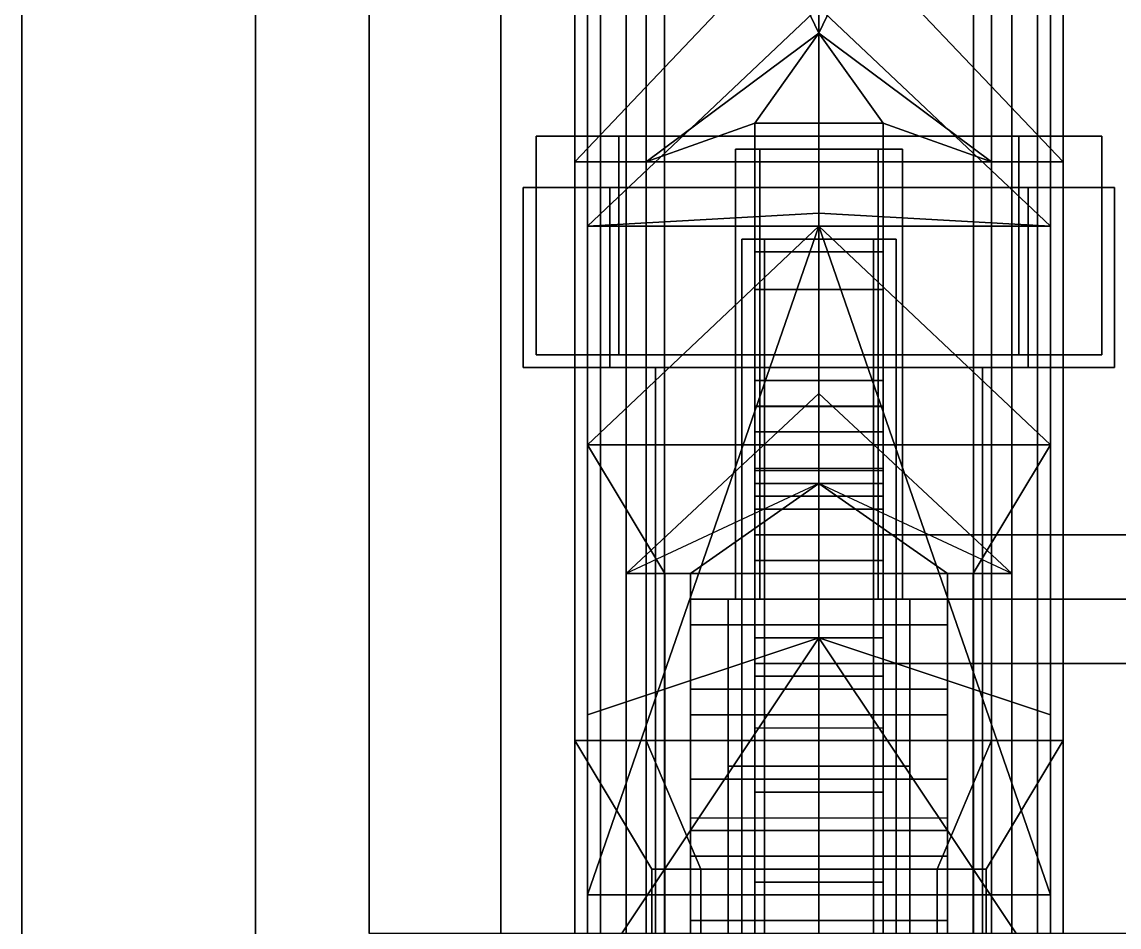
# Model space of a CAD drawing. Header units: millimetres. Extents: x -6 to 6, y -15 to 12.3.
# Drawn here: x -0.62 to 0.233, y -3.865 to -3.161 of the extents above; entities that cross this region are included whole.
import ezdxf

# ---------------------------------------------------------------- set-up
doc = ezdxf.new("R2010")
doc.units = ezdxf.units.MM
for name, color, linetype in [('ag42', 7, 'Continuous'), ('kpist', 7, 'Continuous'), ('ks_m36', 7, 'Continuous'), ('partisan_rifle', 7, 'Continuous'), ('pvg_m42', 7, 'Continuous'), ('rifles_common', 3, 'Continuous'), ('sniper', 7, 'Continuous')]:
    doc.layers.add(name, color=color, linetype=linetype)

msp = doc.modelspace()

# ---------------------------------------------------------------- linework, layer by layer
for points in [[(-0.05, -3.24, -0.78), (-0.05, -3.27, -0.76), (-0.05, -3.27, -0.68), (-0.05, -3.24, -0.6)], [(0.05, -3.24, -0.6), (0.05, -3.24, -0.78), (-0.05, -3.24, -0.78), (-0.05, -3.24, -0.6)], [(0.05, -3.24, -0.78), (0.05, -3.32, -0.9), (-0.05, -3.32, -0.9), (-0.05, -3.24, -0.78)], [(-0.05, -3.32, -0.9), (-0.05, -3.34, -0.87), (-0.05, -3.27, -0.76), (-0.05, -3.24, -0.78)], [(-0.05, -3.24, -0.6), (-0.05, -3.27, -0.68), (-0.05, -3.36922, -0.5898)], [(0.05, -3.27, -0.68), (0.05, -3.27, -0.76), (0.05, -3.24, -0.78), (0.05, -3.24, -0.6)], [(0.05, -3.27, -0.76), (0.05, -3.34, -0.87), (0.05, -3.32, -0.9), (0.05, -3.24, -0.78)], [(0.05, -3.36922, -0.5898), (0.05, -3.27, -0.68), (0.05, -3.24, -0.6), (0.05, -3.36922, -0.5898)], [(-0.05, -3.27, -0.68), (-0.05, -3.27, -0.76), (0.05, -3.27, -0.76), (0.05, -3.27, -0.68)], [(-0.05, -3.27, -0.76), (-0.05, -3.34, -0.87), (0.05, -3.34, -0.87), (0.05, -3.27, -0.76)], [(-0.05, -3.36922, -0.5898), (-0.05, -3.27, -0.68), (0.05, -3.27, -0.68), (0.05, -3.36922, -0.5898)], [(-0.05, -3.56, -0.9), (-0.05, -3.56, -0.87), (-0.05, -3.34, -0.87), (-0.05, -3.32, -0.9)], [(0.05, -3.32, -0.9), (0.05, -3.56, -0.9), (-0.05, -3.56, -0.9), (-0.05, -3.32, -0.9)], [(0.05, -3.34, -0.87), (0.05, -3.56, -0.87), (0.05, -3.56, -0.9), (0.05, -3.32, -0.9)], [(-0.05, -3.34, -0.87), (-0.05, -3.56, -0.87), (0.05, -3.56, -0.87), (0.05, -3.34, -0.87)], [(-0.05, -3.44, -0.77), (-0.05, -3.44, -0.65), (0.05, -3.44, -0.65), (0.05, -3.44, -0.77)], [(-0.05, -3.48, -0.65), (-0.05, -3.44, -0.65), (-0.05, -3.44, -0.77), (-0.05, -3.48, -0.75)], [(-0.05, -3.48, -0.75), (-0.05, -3.44, -0.77), (-0.05, -3.54, -0.85), (-0.05, -3.54, -0.81)], [(-0.05, -3.54, -0.85), (-0.05, -3.44, -0.77), (0.05, -3.44, -0.77), (0.05, -3.54, -0.85)], [(-0.05, -3.44, -0.65), (-0.05, -3.46022, -0.58261), (0.05, -3.46022, -0.58261), (0.05, -3.44, -0.65)], [(-0.05, -3.50848, -0.5788), (-0.05, -3.46022, -0.58261), (-0.05, -3.44, -0.65), (-0.05, -3.48, -0.65)], [(0.05, -3.44, -0.77), (0.05, -3.44, -0.65), (0.05, -3.48, -0.65), (0.05, -3.48, -0.75)], [(0.05, -3.54, -0.85), (0.05, -3.44, -0.77), (0.05, -3.48, -0.75), (0.05, -3.54, -0.81)], [(0.05, -3.44, -0.65), (0.05, -3.46022, -0.58261), (0.05, -3.50848, -0.5788), (0.05, -3.48, -0.65)], [(0.05, -3.48, -0.75), (0.05, -3.48, -0.65), (-0.05, -3.48, -0.65), (-0.05, -3.48, -0.75)], [(0.05, -3.54, -0.81), (0.05, -3.48, -0.75), (-0.05, -3.48, -0.75), (-0.05, -3.54, -0.81)], [(0.05, -3.48, -0.65), (0.05, -3.50848, -0.5788), (-0.05, -3.50848, -0.5788), (-0.05, -3.48, -0.65)], [(-0.05, -3.54, -0.81), (-0.05, -3.54, -0.85), (0.05, -3.54, -0.85), (0.05, -3.54, -0.81)], [(-0.05, -3.67, -0.88), (-0.05, -3.66, -0.85), (-0.05, -3.56, -0.87), (-0.05, -3.56, -0.9)], [(-0.05, -3.56, -0.87), (-0.05, -3.66, -0.85), (0.05, -3.66, -0.85), (0.05, -3.56, -0.87)], [(0.05, -3.56, -0.9), (0.05, -3.67, -0.88), (-0.05, -3.67, -0.88), (-0.05, -3.56, -0.9)], [(0.05, -3.56, -0.87), (0.05, -3.66, -0.85), (0.05, -3.67, -0.88), (0.05, -3.56, -0.9)], [(-0.05, -3.66, -0.85), (-0.05, -3.76, -0.8), (0.05, -3.76, -0.8), (0.05, -3.66, -0.85)], [(-0.05, -3.79, -0.81), (-0.05, -3.76, -0.8), (-0.05, -3.66, -0.85), (-0.05, -3.67, -0.88)], [(0.05, -3.66, -0.85), (0.05, -3.76, -0.8), (0.05, -3.79, -0.81), (0.05, -3.67, -0.88)], [(0.05, -3.67, -0.88), (0.05, -3.79, -0.81), (-0.05, -3.79, -0.81), (-0.05, -3.67, -0.88)], [(-0.05, -3.81, -0.555), (-0.05, -3.71003, -0.56289), (-0.05, -3.76, -0.62), (-0.05, -3.81, -0.62)], [(-0.05, -3.76, -0.62), (-0.05, -3.71003, -0.56289), (0.05, -3.71003, -0.56289), (0.05, -3.76, -0.62)], [(0.05, -3.76, -0.62), (0.05, -3.71003, -0.56289), (0.05, -3.81, -0.555), (0.05, -3.81, -0.62)], [(-0.05, -3.83, -0.75), (-0.05, -3.79, -0.75), (-0.05, -3.76, -0.8), (-0.05, -3.79, -0.81)], [(-0.05, -3.76, -0.8), (-0.05, -3.79, -0.75), (0.05, -3.79, -0.75), (0.05, -3.76, -0.8)], [(-0.05, -3.79, -0.7), (-0.05, -3.76, -0.62), (0.05, -3.76, -0.62), (0.05, -3.79, -0.7)], [(-0.05, -3.81, -0.62), (-0.05, -3.76, -0.62), (-0.05, -3.79, -0.7), (-0.05, -3.83, -0.7)], [(0.05, -3.76, -0.8), (0.05, -3.79, -0.75), (0.05, -3.83, -0.75), (0.05, -3.79, -0.81)], [(0.05, -3.79, -0.7), (0.05, -3.76, -0.62), (0.05, -3.81, -0.62), (0.05, -3.83, -0.7)], [(0.05, -3.79, -0.81), (0.05, -3.83, -0.75), (-0.05, -3.83, -0.75), (-0.05, -3.79, -0.81)], [(-0.05, -3.83, -0.7), (-0.05, -3.79, -0.7), (-0.05, -3.79, -0.75), (-0.05, -3.83, -0.75)], [(-0.05, -3.79, -0.75), (-0.05, -3.79, -0.7), (0.05, -3.79, -0.7), (0.05, -3.79, -0.75)], [(0.05, -3.79, -0.75), (0.05, -3.79, -0.7), (0.05, -3.83, -0.7), (0.05, -3.83, -0.75)], [(0.05, -3.83, -0.7), (0.05, -3.81, -0.62), (-0.05, -3.81, -0.62), (-0.05, -3.83, -0.7)], [(0.05, -3.81, -0.62), (0.05, -3.81, -0.555), (-0.05, -3.81, -0.555), (-0.05, -3.81, -0.62)], [(0.05, -3.83, -0.75), (0.05, -3.83, -0.7), (-0.05, -3.83, -0.7), (-0.05, -3.83, -0.75)]]:
    msp.add_3dface(points)
at = {"layer": 'ag42'}
for points in [[(-0.18, -3.15, 1), (-0.18, -3.32, 1.05), (-0.18, -3.32, 1.4), (-0.18, -3.15, 1.37)], [(0, -3.15, 0.97), (0.18, -3.32, 1.05), (-0.18, -3.32, 1.05), (0, -3.15, 0.97)], [(-0.18, -3.15, 1), (0, -3.15, 0.97), (-0.18, -3.32, 1.05), (-0.18, -3.15, 1)], [(-0.18, -3.15, 1.37), (-0.18, -3.32, 1.4), (0, -3.32, 1.47), (0, -3.15, 1.46)], [(0, -3.15, 1.46), (0, -3.32, 1.47), (0.18, -3.32, 1.4), (0.18, -3.15, 1.37)], [(0, -3.15, 0.97), (0.18, -3.15, 1), (0.18, -3.32, 1.05), (0, -3.15, 0.97)], [(0.18, -3.32, 1.4), (0.18, -3.32, 1.05), (0.18, -3.15, 1), (0.18, -3.15, 1.37)], [(-0.18, -3.32, 1.05), (-0.18, -3.49, 1.06), (-0.18, -3.49, 1.49), (-0.18, -3.32, 1.4)], [(0.18, -3.32, 1.05), (0.18, -3.49, 1.06), (-0.18, -3.49, 1.06), (-0.18, -3.32, 1.05)], [(0, -3.32, 1.47), (-0.18, -3.49, 1.49), (0.18, -3.49, 1.49), (0, -3.32, 1.47)], [(-0.18, -3.32, 1.4), (-0.18, -3.49, 1.49), (0, -3.32, 1.47), (-0.18, -3.32, 1.4)], [(0, -3.32, 1.47), (0.18, -3.49, 1.49), (0.18, -3.32, 1.4), (0, -3.32, 1.47)], [(0.18, -3.49, 1.49), (0.18, -3.49, 1.06), (0.18, -3.32, 1.05), (0.18, -3.32, 1.4)], [(0.05, -3.49, 1.06), (0.05, -3.46, 1.01), (-0.05, -3.46, 1.01), (-0.05, -3.49, 1.06)], [(-0.05, -3.46, 1.01), (-0.05, -3.52, 1.01), (-0.05, -3.58, 1.06), (-0.05, -3.49, 1.06)], [(-0.05, -3.46, 0.89), (-0.05, -3.51, 0.89), (-0.05, -3.52, 1.01), (-0.05, -3.46, 1.01)], [(0.05, -3.46, 1.01), (0.05, -3.46, 0.89), (-0.05, -3.46, 0.89), (-0.05, -3.46, 1.01)], [(-0.05, -3.48, 0.82), (-0.05, -3.53, 0.82), (-0.05, -3.51, 0.89), (-0.05, -3.46, 0.89)], [(0.05, -3.46, 0.89), (0.05, -3.48, 0.82), (-0.05, -3.48, 0.82), (-0.05, -3.46, 0.89)], [(0.05, -3.58, 1.06), (0.05, -3.52, 1.01), (0.05, -3.46, 1.01), (0.05, -3.49, 1.06)], [(0.05, -3.52, 1.01), (0.05, -3.51, 0.89), (0.05, -3.46, 0.89), (0.05, -3.46, 1.01)], [(0.05, -3.51, 0.89), (0.05, -3.53, 0.82), (0.05, -3.48, 0.82), (0.05, -3.46, 0.89)], [(0.05, -3.48, 0.82), (0.05, -3.58, 0.75), (-0.05, -3.58, 0.75), (-0.05, -3.48, 0.82)], [(-0.05, -3.58, 0.75), (-0.05, -3.58, 0.78), (-0.05, -3.53, 0.82), (-0.05, -3.48, 0.82)], [(0.05, -3.53, 0.82), (0.05, -3.58, 0.78), (0.05, -3.58, 0.75), (0.05, -3.48, 0.82)], [(-0.18, -3.49, 1.06), (-0.18, -5.93, 1.06), (-0.18, -5.93, 1.49), (-0.18, -3.49, 1.49)], [(0.18, -3.49, 1.06), (0.18, -5.93, 1.06), (-0.18, -5.93, 1.06), (-0.18, -3.49, 1.06)], [(-0.18, -3.49, 1.49), (-0.18, -6.12, 1.49), (-0.18, -6.12, 1.61), (-0.18, -3.49, 1.61)], [(-0.18, -3.49, 1.61), (-0.18, -6.12, 1.61), (-0.12, -6.12, 1.82), (-0.12, -3.59, 1.82)], [(-0.18, -3.49, 1.61), (-0.12, -3.59, 1.82), (0.12, -3.59, 1.82), (0.18, -3.49, 1.61)], [(-0.18, -3.49, 1.49), (-0.18, -3.49, 1.61), (0.18, -3.49, 1.61), (0.18, -3.49, 1.49)], [(0.12, -6.12, 1.82), (0.18, -6.12, 1.61), (0.18, -3.49, 1.61), (0.12, -3.59, 1.82)], [(0.18, -5.93, 1.49), (0.18, -5.93, 1.06), (0.18, -3.49, 1.06), (0.18, -3.49, 1.49)], [(0.18, -6.12, 1.61), (0.18, -6.12, 1.49), (0.18, -3.49, 1.49), (0.18, -3.49, 1.61)], [(-0.05, -3.52, 1.01), (-0.05, -3.51, 0.89), (0.05, -3.51, 0.89), (0.05, -3.52, 1.01)], [(-0.05, -3.51, 0.89), (-0.05, -3.53, 0.82), (0.05, -3.53, 0.82), (0.05, -3.51, 0.89)], [(-0.05, -3.58, 1.06), (-0.05, -3.52, 1.01), (0.05, -3.52, 1.01), (0.05, -3.58, 1.06)], [(-0.05, -3.53, 0.82), (-0.05, -3.58, 0.78), (0.05, -3.58, 0.78), (0.05, -3.53, 0.82)], [(-0.05, -3.63, 0.74), (-0.05, -3.63, 0.77), (-0.05, -3.58, 0.78), (-0.05, -3.58, 0.75)], [(0.05, -3.58, 0.75), (0.05, -3.63, 0.74), (-0.05, -3.63, 0.74), (-0.05, -3.58, 0.75)], [(-0.05, -3.58, 0.78), (-0.05, -3.63, 0.77), (0.05, -3.63, 0.77), (0.05, -3.58, 0.78)], [(0.05, -3.58, 0.78), (0.05, -3.63, 0.77), (0.05, -3.63, 0.74), (0.05, -3.58, 0.75)], [(-0.12, -3.59, 1.82), (-0.12, -6.12, 1.82), (0.12, -6.12, 1.82), (0.12, -3.59, 1.82)], [(-0.05, -3.74, 1.06), (-0.05, -3.61, 1.06), (-0.05, -3.64, 1.04), (-0.05, -3.72, 1.04)], [(-0.05, -3.64, 1.04), (-0.05, -3.61, 1.06), (0.05, -3.61, 1.06), (0.05, -3.64, 1.04)], [(0.05, -3.64, 1.04), (0.05, -3.61, 1.06), (0.05, -3.74, 1.06), (0.05, -3.72, 1.04)], [(-0.05, -3.89, 0.74), (-0.05, -3.88, 0.77), (-0.05, -3.63, 0.77), (-0.05, -3.63, 0.74)], [(-0.05, -3.63, 0.77), (-0.05, -3.88, 0.77), (0.05, -3.88, 0.77), (0.05, -3.63, 0.77)], [(0.05, -3.63, 0.74), (0.05, -3.89, 0.74), (-0.05, -3.89, 0.74), (-0.05, -3.63, 0.74)], [(0.05, -3.63, 0.77), (0.05, -3.88, 0.77), (0.05, -3.89, 0.74), (0.05, -3.63, 0.74)], [(-0.05, -3.72, 1.04), (-0.05, -3.64, 1.04), (-0.05, -3.64, 1.04), (-0.05, -3.68, 0.98)], [(-0.05, -3.68, 0.98), (-0.05, -3.64, 1.04), (-0.05, -3.64, 0.88), (-0.05, -3.68, 0.89)], [(-0.05, -3.64, 0.88), (-0.05, -3.64, 1.04), (0.05, -3.64, 1.04), (0.05, -3.64, 0.88)], [(-0.05, -3.72, 0.79), (-0.05, -3.64, 0.88), (0.05, -3.64, 0.88), (0.05, -3.72, 0.79)], [(-0.05, -3.68, 0.89), (-0.05, -3.64, 0.88), (-0.05, -3.72, 0.79), (-0.05, -3.75, 0.8)], [(0.05, -3.64, 1.04), (0.05, -3.64, 1.04), (0.05, -3.72, 1.04), (0.05, -3.68, 0.98)], [(0.05, -3.64, 0.88), (0.05, -3.64, 1.04), (0.05, -3.68, 0.98), (0.05, -3.68, 0.89)], [(0.05, -3.72, 0.79), (0.05, -3.64, 0.88), (0.05, -3.68, 0.89), (0.05, -3.75, 0.8)], [(0.05, -3.68, 0.98), (0.05, -3.72, 1.04), (-0.05, -3.72, 1.04), (-0.05, -3.68, 0.98)], [(0.05, -3.68, 0.89), (0.05, -3.68, 0.98), (-0.05, -3.68, 0.98), (-0.05, -3.68, 0.89)], [(0.05, -3.75, 0.8), (0.05, -3.68, 0.89), (-0.05, -3.68, 0.89), (-0.05, -3.75, 0.8)], [(0.05, -3.72, 1.04), (0.05, -3.74, 1.06), (-0.05, -3.74, 1.06), (-0.05, -3.72, 1.04)], [(-0.05, -3.75, 0.8), (-0.05, -3.72, 0.79), (0.05, -3.72, 0.79), (0.05, -3.75, 0.8)]]:
    msp.add_3dface(points, dxfattribs=at)
at = {"layer": 'kpist'}
for points in [[(-0.18, -2.1, -0.67), (-0.18, -3.32, -0.67), (-0.18, -3.32, -0.34), (-0.18, -2.1, -0.34)], [(-0.18, -2.1, -0.34), (-0.18, -3.32, -0.34), (0, -3.31, -0.26), (0, -2.43, -0.26)], [(0, -2.1, -0.8), (0, -3.32, -0.8), (-0.18, -3.32, -0.67), (-0.18, -2.1, -0.67)], [(0.18, -2.1, -0.67), (0.18, -3.32, -0.67), (0, -3.32, -0.8), (0, -2.1, -0.8)], [(0, -2.43, -0.26), (0, -3.31, -0.26), (0.18, -3.32, -0.34), (0.18, -2.1, -0.34)], [(0.18, -3.32, -0.34), (0.18, -3.32, -0.67), (0.18, -2.1, -0.67), (0.18, -2.1, -0.34)], [(-0.16263, -3.29, 0.16263), (-0.23, -3.29), (-0.23, -3.43), (-0.16263, -3.43, 0.16263)], [(-0.23, -3.29), (-0.16263, -3.29, -0.16263), (-0.16263, -3.43, -0.16263), (-0.23, -3.43)], [(-0.23, -3.29), (0.16263, -3.29, 0.16263), (0.23, -3.29), (-0.16263, -3.29, -0.16263)], [(-0.16263, -3.29, 0.16263), (0, -3.29, 0.23), (0.16263, -3.29, 0.16263), (-0.23, -3.29)], [(0, -3.29, 0.23), (-0.16263, -3.29, 0.16263), (-0.16263, -3.43, 0.16263), (0, -3.43, 0.23)], [(-0.16263, -3.29, -0.16263), (0, -3.29, -0.23), (0, -3.43, -0.23), (-0.16263, -3.43, -0.16263)], [(-0.16263, -3.29, -0.16263), (0.23, -3.29), (0.16263, -3.29, -0.16263), (0, -3.29, -0.23)], [(0.16263, -3.29, 0.16263), (0, -3.29, 0.23), (0, -3.43, 0.23), (0.16263, -3.43, 0.16263)], [(0, -3.29, -0.23), (0.16263, -3.29, -0.16263), (0.16263, -3.43, -0.16263), (0, -3.43, -0.23)], [(0.23, -3.29), (0.16263, -3.29, 0.16263), (0.16263, -3.43, 0.16263), (0.23, -3.43)], [(0.16263, -3.29, -0.16263), (0.23, -3.29), (0.23, -3.43), (0.16263, -3.43, -0.16263)], [(-0.18, -3.32, -0.34), (-0.18, -3.7, -0.23), (0, -3.64, -0.17), (0, -3.31, -0.26)], [(0, -3.31, -0.26), (0, -3.64, -0.17), (0.18, -3.7, -0.23), (0.18, -3.32, -0.34)], [(0, -3.32, -0.8), (0.18, -3.84, -0.53), (-0.18, -3.84, -0.53), (0, -3.32, -0.8)], [(-0.18, -3.32, -0.67), (-0.18, -3.84, -0.53), (-0.18, -3.7, -0.23), (-0.18, -3.32, -0.34)], [(0, -3.32, -0.8), (-0.18, -3.84, -0.53), (-0.18, -3.32, -0.67), (0, -3.32, -0.8)], [(0.18, -3.32, -0.67), (0.18, -3.84, -0.53), (0, -3.32, -0.8), (0.18, -3.32, -0.67)], [(0.18, -3.7, -0.23), (0.18, -3.84, -0.53), (0.18, -3.32, -0.67), (0.18, -3.32, -0.34)], [(-0.16263, -3.43, 0.16263), (-0.23, -3.43), (-0.18, -3.43), (-0.12728, -3.43, 0.12728)], [(-0.23, -3.43), (-0.16263, -3.43, -0.16263), (-0.12728, -3.43, -0.12728), (-0.18, -3.43)], [(-0.12728, -3.43, 0.12728), (-0.18, -3.43), (-0.18, -6.73), (-0.12728, -6.73, 0.12728)], [(-0.18, -3.43), (-0.12728, -3.43, -0.12728), (-0.12728, -6.73, -0.12728), (-0.18, -6.73)], [(0, -3.43, 0.23), (-0.16263, -3.43, 0.16263), (-0.12728, -3.43, 0.12728), (0, -3.43, 0.18)], [(-0.16263, -3.43, -0.16263), (0, -3.43, -0.23), (0, -3.43, -0.18), (-0.12728, -3.43, -0.12728)], [(0, -3.43, 0.18), (-0.12728, -3.43, 0.12728), (-0.12728, -6.73, 0.12728), (0, -6.73, 0.18)], [(-0.12728, -3.43, -0.12728), (0, -3.43, -0.18), (0, -6.73, -0.18), (-0.12728, -6.73, -0.12728)], [(0.12728, -3.43, 0.12728), (0, -3.43, 0.18), (0, -6.73, 0.18), (0.12728, -6.73, 0.12728)], [(0, -3.43, -0.18), (0.12728, -3.43, -0.12728), (0.12728, -6.73, -0.12728), (0, -6.73, -0.18)], [(0, -3.43, -0.23), (0.16263, -3.43, -0.16263), (0.12728, -3.43, -0.12728), (0, -3.43, -0.18)], [(0.16263, -3.43, 0.16263), (0, -3.43, 0.23), (0, -3.43, 0.18), (0.12728, -3.43, 0.12728)], [(0.18, -3.43), (0.12728, -3.43, 0.12728), (0.12728, -6.73, 0.12728), (0.18, -6.73)], [(0.12728, -3.43, -0.12728), (0.18, -3.43), (0.18, -6.73), (0.12728, -6.73, -0.12728)], [(0.16263, -3.43, -0.16263), (0.23, -3.43), (0.18, -3.43), (0.12728, -3.43, -0.12728)], [(0.23, -3.43), (0.16263, -3.43, 0.16263), (0.12728, -3.43, 0.12728), (0.18, -3.43)], [(0, -3.64, -0.17), (-0.18, -3.91), (0.18, -3.91), (0, -3.64, -0.17)], [(-0.18, -3.7, -0.23), (-0.18, -3.91), (0, -3.64, -0.17), (-0.18, -3.7, -0.23)], [(0.18, -3.7, -0.23), (0, -3.64, -0.17), (0.18, -3.91), (0.18, -3.7, -0.23)], [(-0.18, -3.84, -0.53), (-0.18, -5.65, -0.53), (-0.18, -3.91), (-0.18, -3.7, -0.23)], [(0.18, -3.91), (0.18, -5.65, -0.53), (0.18, -3.84, -0.53), (0.18, -3.7, -0.23)], [(0.18, -3.84, -0.53), (0.18, -5.65, -0.53), (-0.18, -5.65, -0.53), (-0.18, -3.84, -0.53)], [(-0.05, -3.84, -0.71), (-0.05, -4.02, -0.86), (-0.05, -4.02, -0.81), (-0.05, -3.89, -0.71)], [(0.05, -3.84, -0.71), (0.05, -4.02, -0.86), (-0.05, -4.02, -0.86), (-0.05, -3.84, -0.71)], [(-0.05, -3.84, -0.53), (-0.05, -3.84, -0.71), (-0.05, -3.89, -0.71), (-0.05, -3.88, -0.53)], [(0.05, -3.84, -0.53), (0.05, -3.84, -0.71), (-0.05, -3.84, -0.71), (-0.05, -3.84, -0.53)], [(0.05, -4.02, -0.81), (0.05, -4.02, -0.86), (0.05, -3.84, -0.71), (0.05, -3.89, -0.71)], [(0.05, -3.89, -0.71), (0.05, -3.84, -0.71), (0.05, -3.84, -0.53), (0.05, -3.88, -0.53)]]:
    msp.add_3dface(points, dxfattribs=at)
at = {"layer": 'ks_m36'}
for points in [[(-0.43841, -1.33, 7.71841), (-0.62, -1.33, 7.28), (-0.62, -7.07, 7.28), (-0.43841, -7.07, 7.71841)], [(-0.62, -1.33, 7.28), (-0.43841, -1.33, 6.84159), (-0.43841, -7.07, 6.84159), (-0.62, -7.07, 7.28)], [(0, -1.33, 7.9), (-0.43841, -1.33, 7.71841), (-0.43841, -7.07, 7.71841), (0, -7.07, 7.9)], [(-0.43841, -1.33, 6.84159), (0, -1.33, 6.66), (0, -7.07, 6.66), (-0.43841, -7.07, 6.84159)], [(0.43841, -1.33, 7.71841), (0, -1.33, 7.9), (0, -7.07, 7.9), (0.43841, -7.07, 7.71841)], [(0, -1.33, 6.66), (0.43841, -1.33, 6.84159), (0.43841, -7.07, 6.84159), (0, -7.07, 6.66)]]:
    msp.add_3dface(points, dxfattribs=at)
at = {"layer": 'partisan_rifle'}
for points in [[(-0.19, -2.89, -0.34), (-0.19, -2.89, -0.57), (-0.19, -3.27, -0.34), (-0.19, -3.27, -0.06)], [(-0.19, -2.89, -0.57), (-0.13435, -2.89, -0.70435), (-0.13435, -3.27, -0.47435), (-0.19, -3.27, -0.34)], [(0, -2.89, -0.22), (-0.19, -2.89, -0.34), (-0.19, -3.27, -0.06), (0, -3.07, -0.13)], [(0, -2.98, -0.74), (0, -2.98, -0.74), (0, -3.17, -0.6), (-0.13435, -2.89, -0.70435)], [(-0.13435, -2.89, -0.70435), (-0.13435, -2.89, -0.70435), (0, -3.17, -0.6), (-0.13435, -3.27, -0.47435)], [(0.19, -2.89, -0.34), (0, -2.89, -0.22), (0, -3.07, -0.13), (0.19, -3.27, -0.06)], [(0, -2.98, -0.74), (0, -2.98, -0.74), (0.13435, -2.89, -0.70435), (0, -3.17, -0.6)], [(0.13435, -2.89, -0.70435), (0.13435, -2.89, -0.70435), (0.13435, -3.27, -0.47435), (0, -3.17, -0.6)], [(0.13435, -2.89, -0.70435), (0.19, -2.89, -0.57), (0.19, -3.27, -0.34), (0.13435, -3.27, -0.47435)], [(0.19, -2.89, -0.57), (0.19, -2.89, -0.34), (0.19, -3.27, -0.06), (0.19, -3.27, -0.34)], [(0, -3.07, -0.13), (0, -3.07, -0.13), (-0.19, -3.27, -0.06), (0.19, -3.27, -0.06)], [(0, -3.17, -0.6), (0, -3.17, -0.6), (-0.05, -3.24, -0.6), (-0.13435, -3.27, -0.47435)], [(0, -3.17, -0.6), (0, -3.17, -0.6), (0.05, -3.24, -0.6), (-0.05, -3.24, -0.6)], [(0, -3.17, -0.6), (0, -3.17, -0.6), (0.13435, -3.27, -0.47435), (0.05, -3.24, -0.6)], [(-0.13435, -3.27, -0.47435), (-0.05, -3.24, -0.6), (-0.05, -4, -0.54), (-0.13435, -4.86, -0.39435)], [(0.05, -3.24, -0.6), (0.13435, -3.27, -0.47435), (0.13435, -4.86, -0.39435), (0.05, -4, -0.54)], [(-0.04596, -3.26, 0.06596), (-0.065, -3.26, 0.02), (-0.065, -3.61, 0.02), (-0.04596, -3.61, 0.06596)], [(-0.065, -3.26, 0.02), (-0.04596, -3.26, -0.02596), (-0.04596, -3.61, -0.02596), (-0.065, -3.61, 0.02)], [(0, -3.26, 0.085), (-0.04596, -3.26, -0.02596), (-0.065, -3.26, 0.02), (-0.04596, -3.26, 0.06596)], [(0, -3.26, 0.085), (-0.04596, -3.26, 0.06596), (-0.04596, -3.61, 0.06596), (0, -3.61, 0.085)], [(-0.04596, -3.26, -0.02596), (0, -3.26, -0.045), (0, -3.61, -0.045), (-0.04596, -3.61, -0.02596)], [(0.04596, -3.26, 0.06596), (0, -3.26, -0.045), (-0.04596, -3.26, -0.02596), (0, -3.26, 0.085)], [(0.04596, -3.26, 0.06596), (0, -3.26, 0.085), (0, -3.61, 0.085), (0.04596, -3.61, 0.06596)], [(0, -3.26, -0.045), (0.04596, -3.26, -0.02596), (0.04596, -3.61, -0.02596), (0, -3.61, -0.045)], [(0.065, -3.26, 0.02), (0.04596, -3.26, -0.02596), (0, -3.26, -0.045), (0.04596, -3.26, 0.06596)], [(0.065, -3.26, 0.02), (0.04596, -3.26, 0.06596), (0.04596, -3.61, 0.06596), (0.065, -3.61, 0.02)], [(0.04596, -3.26, -0.02596), (0.065, -3.26, 0.02), (0.065, -3.61, 0.02), (0.04596, -3.61, -0.02596)], [(-0.19, -3.27, -0.06), (-0.19, -3.27, -0.34), (-0.19, -4.86, -0.26), (-0.19, -4.8, -0.06)], [(-0.19, -3.27, -0.34), (-0.13435, -3.27, -0.47435), (-0.13435, -4.86, -0.39435), (-0.19, -4.86, -0.26)], [(0.19, -3.27, -0.06), (-0.19, -3.27, -0.06), (-0.19, -4.8, -0.06), (0.19, -4.8, -0.06)], [(0.13435, -3.27, -0.47435), (0.19, -3.27, -0.34), (0.19, -4.86, -0.26), (0.13435, -4.86, -0.39435)], [(0.19, -3.27, -0.34), (0.19, -3.27, -0.06), (0.19, -4.8, -0.06), (0.19, -4.86, -0.26)], [(-0.05, -3.36922, -0.5898), (0.05, -3.36922, -0.5898), (0.05, -4, -0.54), (-0.05, -4, -0.54)], [(0.49071, -3.61, 0.07), (0.49071, -3.56, 0.02), (0, -3.56, 0.02), (0, -3.61, 0.07)], [(0.49071, -3.56, 0.02), (0.49071, -3.61, -0.03), (0, -3.61, -0.03), (0, -3.56, 0.02)], [(-0.07071, -3.61, 0.09071), (-0.1, -3.61, 0.02), (-0.1, -4.06, 0.02), (-0.07071, -4.06, 0.09071)], [(-0.1, -3.61, 0.02), (-0.07071, -3.61, -0.05071), (-0.07071, -4.06, -0.05071), (-0.1, -4.06, 0.02)], [(-0.04596, -3.61, 0.06596), (-0.065, -3.61, 0.02), (-0.1, -3.61, 0.02), (-0.07071, -3.61, 0.09071)], [(-0.065, -3.61, 0.02), (-0.04596, -3.61, -0.02596), (-0.07071, -3.61, -0.05071), (-0.1, -3.61, 0.02)], [(0, -3.61, 0.12), (-0.07071, -3.61, 0.09071), (-0.07071, -3.74, 0.09071), (0, -3.74, 0.12)], [(-0.07071, -3.61, -0.05071), (0, -3.61, -0.08), (0, -4.06, -0.08), (-0.07071, -4.06, -0.05071)], [(0, -3.61, 0.085), (-0.04596, -3.61, 0.06596), (-0.07071, -3.61, 0.09071), (0, -3.61, 0.12)], [(-0.04596, -3.61, -0.02596), (0, -3.61, -0.045), (0, -3.61, -0.08), (-0.07071, -3.61, -0.05071)], [(0.07071, -3.61, 0.09071), (0, -3.61, 0.12), (0, -3.74, 0.12), (0.07071, -3.74, 0.09071)], [(0, -3.61, -0.08), (0.07071, -3.61, -0.05071), (0.07071, -4.06, -0.05071), (0, -4.06, -0.08)], [(0.49071, -3.66, 0.02), (0.49071, -3.61, 0.07), (0, -3.61, 0.07), (0, -3.66, 0.02)], [(0.49071, -3.61, -0.03), (0.49071, -3.66, 0.02), (0, -3.66, 0.02), (0, -3.61, -0.03)], [(0, -3.61, -0.045), (0.04596, -3.61, -0.02596), (0.07071, -3.61, -0.05071), (0, -3.61, -0.08)], [(0.04596, -3.61, 0.06596), (0, -3.61, 0.085), (0, -3.61, 0.12), (0.07071, -3.61, 0.09071)], [(0.04596, -3.61, -0.02596), (0.065, -3.61, 0.02), (0.1, -3.61, 0.02), (0.07071, -3.61, -0.05071)], [(0.065, -3.61, 0.02), (0.04596, -3.61, 0.06596), (0.07071, -3.61, 0.09071), (0.1, -3.61, 0.02)], [(0.1, -3.61, 0.02), (0.07071, -3.61, 0.09071), (0.07071, -4.06, 0.09071), (0.1, -4.06, 0.02)], [(0.07071, -3.61, -0.05071), (0.1, -3.61, 0.02), (0.1, -4.06, 0.02), (0.07071, -4.06, -0.05071)], [(-0.07071, -3.74, 0.37), (-0.07071, -3.74, 0.09071), (-0.07071, -3.94, 0.09071), (-0.07071, -3.94, 0.37)], [(0.07071, -3.74, 0.37), (-0.07071, -3.74, 0.37), (-0.07071, -3.94, 0.37), (0.07071, -3.94, 0.37)], [(0.07071, -3.74, 0.09071), (0, -3.74, 0.12), (-0.07071, -3.74, 0.37), (0.07071, -3.74, 0.37)], [(0, -3.74, 0.12), (0, -3.74, 0.12), (-0.07071, -3.74, 0.09071), (-0.07071, -3.74, 0.37)], [(0.07071, -3.74, 0.09071), (0.07071, -3.74, 0.37), (0.07071, -3.94, 0.37), (0.07071, -3.94, 0.09071)]]:
    msp.add_3dface(points, dxfattribs=at)
at = {"layer": 'pvg_m42'}
for points in [[(-0.17, -3.88, 1.78), (-0.12021, -3.88, 1.82), (-0.12021, -1.43, 1.82), (-0.17, -1.43, 1.78)], [(-0.12021, -3.88, 1.74), (-0.17, -3.88, 1.78), (-0.17, -1.43, 1.78), (-0.12021, -1.43, 1.74)], [(-0.12021, -3.88, 1.82), (0, -3.88, 1.85), (0, -1.43, 1.85), (-0.12021, -1.43, 1.82)], [(0, -3.88, 1.7), (-0.12021, -3.88, 1.74), (-0.12021, -1.43, 1.74), (0, -1.43, 1.7)], [(0, -3.88, 1.85), (0.12021, -3.88, 1.82), (0.12021, -1.43, 1.82), (0, -1.43, 1.85)], [(0.12021, -3.88, 1.74), (0, -3.88, 1.7), (0, -1.43, 1.7), (0.12021, -1.43, 1.74)], [(0.12021, -3.88, 1.82), (0.17, -3.88, 1.78), (0.17, -1.43, 1.78), (0.12021, -1.43, 1.82)], [(0.17, -3.88, 1.78), (0.12021, -3.88, 1.74), (0.12021, -1.43, 1.74), (0.17, -1.43, 1.78)], [(-0.24749, -2.45, 2.44749), (-0.35, -2.45, 2.2), (-0.35, -3.87, 2.2), (-0.24749, -3.87, 2.44749)], [(-0.35, -2.45, 2.2), (-0.24749, -2.45, 1.95251), (-0.24749, -3.87, 1.95251), (-0.35, -3.87, 2.2)], [(0, -2.45, 2.55), (-0.24749, -2.45, 2.44749), (-0.24749, -3.87, 2.44749), (0, -3.87, 2.55)], [(-0.24749, -2.45, 1.95251), (0, -2.45, 1.85), (0, -3.87, 1.85), (-0.24749, -3.87, 1.95251)], [(0.24749, -2.45, 2.44749), (0, -2.45, 2.55), (0, -3.87, 2.55), (0.24749, -3.87, 2.44749)], [(0, -2.45, 1.85), (0.24749, -2.45, 1.95251), (0.24749, -3.87, 1.95251), (0, -3.87, 1.85)]]:
    msp.add_3dface(points, dxfattribs=at)
at = {"layer": 'rifles_common', "color": 2}
for points in [[(-0.15, -2.59, -0.84), (-0.15, -3.59, -0.57), (-0.15, -3.59, -0.1), (-0.15, -2.59, -0.4)], [(-0.15, -2.59, -0.4), (-0.15, -3.59, -0.1), (0, -3.45, -0.07), (0, -2.7, -0.32)], [(0, -2.59, -0.91), (0, -3.52, -0.69), (-0.15, -3.59, -0.57), (-0.15, -2.59, -0.84)], [(0, -3.45, -0.07), (0.15, -3.59, -0.1), (0.15, -2.59, -0.4), (0, -2.7, -0.32)], [(0.15, -3.59, -0.57), (0, -3.52, -0.69), (0, -2.59, -0.91), (0.15, -2.59, -0.84)], [(0.15, -3.59, -0.1), (0.15, -3.59, -0.57), (0.15, -2.59, -0.84), (0.15, -2.59, -0.4)], [(0, -3.45, -0.07), (-0.15, -3.59, -0.03), (0.15, -3.59, -0.03), (0, -3.45, -0.07)], [(0, -3.45, -0.07), (-0.15, -3.59, -0.1), (-0.15, -3.59, -0.03), (0, -3.45, -0.07)], [(0.15, -3.59, -0.03), (0.15, -3.59, -0.1), (0, -3.45, -0.07)], [(-0.15, -3.59, -0.57), (-0.15, -4.42, -0.57), (-0.15, -4.42, -0.1), (-0.15, -3.59, -0.03)], [(0.15, -3.59, -0.57), (0.15, -4.42, -0.57), (-0.15, -4.42, -0.57), (-0.15, -3.59, -0.57)], [(-0.15, -3.59, -0.03), (-0.15, -4.11, -0.03), (0.15, -4.11, -0.03), (0.15, -3.59, -0.03)], [(-0.15, -3.59, -0.03), (-0.15, -4.42, -0.1), (-0.15, -4.11, -0.03), (-0.15, -3.59, -0.03)], [(0.15, -4.42, -0.1), (0.15, -4.42, -0.57), (0.15, -3.59, -0.57), (0.15, -3.59, -0.03)], [(0.15, -4.11, -0.03), (0.15, -4.42, -0.1), (0.15, -3.59, -0.03)]]:
    msp.add_3dface(points, dxfattribs=at)
at = {"layer": 'rifles_common'}
for points in [[(-0.04243, -3.33, 0.05243), (-0.06, -3.33, 0.01), (-0.06, -4.11, 0.01), (-0.04243, -4.11, 0.05243)], [(-0.06, -3.33, 0.01), (-0.04243, -3.33, -0.03243), (-0.04243, -4.11, -0.03243), (-0.06, -4.11, 0.01)], [(0.04243, -3.33, 0.05243), (-0.06, -3.33, 0.01), (-0.04243, -3.33, 0.05243), (0, -3.33, 0.07)], [(0.06, -3.33, 0.01), (-0.04243, -3.33, -0.03243), (-0.06, -3.33, 0.01), (0.04243, -3.33, 0.05243)], [(0, -3.33, 0.07), (-0.04243, -3.33, 0.05243), (-0.04243, -4.11, 0.05243), (0, -4.11, 0.07)], [(-0.04243, -3.33, -0.03243), (0, -3.33, -0.05), (0, -4.11, -0.05), (-0.04243, -4.11, -0.03243)], [(0.04243, -3.33, -0.03243), (0, -3.33, -0.05), (-0.04243, -3.33, -0.03243), (0.06, -3.33, 0.01)], [(0.04243, -3.33, 0.05243), (0, -3.33, 0.07), (0, -4.11, 0.07), (0.04243, -4.11, 0.05243)], [(0, -3.33, -0.05), (0.04243, -3.33, -0.03243), (0.04243, -4.11, -0.03243), (0, -4.11, -0.05)], [(0.06, -3.33, 0.01), (0.04243, -3.33, 0.05243), (0.04243, -4.11, 0.05243), (0.06, -4.11, 0.01)], [(0.04243, -3.33, -0.03243), (0.06, -3.33, 0.01), (0.06, -4.11, 0.01), (0.04243, -4.11, -0.03243)], [(0, -3.52, -0.69), (0.1, -3.59, -0.69), (-0.1, -3.59, -0.69), (0, -3.52, -0.69)], [(0, -3.52, -0.69), (-0.1, -3.59, -0.69), (-0.1, -3.59, -0.57), (0, -3.52, -0.69)], [(0.1, -3.59, -0.57), (0.1, -3.59, -0.69), (0, -3.52, -0.69)], [(-0.1, -3.59, -0.69), (-0.1, -3.63, -0.69), (-0.1, -3.75, -0.57), (-0.1, -3.59, -0.57)], [(-0.1, -3.68, -0.85), (-0.1, -3.7, -0.81), (-0.1, -3.63, -0.69), (-0.1, -3.59, -0.69)], [(0.1, -3.59, -0.69), (0.1, -3.68, -0.85), (-0.1, -3.68, -0.85), (-0.1, -3.59, -0.69)], [(0.1, -3.75, -0.57), (0.1, -3.63, -0.69), (0.1, -3.59, -0.69), (0.1, -3.59, -0.57)], [(0.1, -3.63, -0.69), (0.1, -3.7, -0.81), (0.1, -3.68, -0.85), (0.1, -3.59, -0.69)], [(-0.1, -3.75, -0.57), (-0.1, -3.63, -0.69), (0.1, -3.63, -0.69), (0.1, -3.75, -0.57)], [(-0.1, -3.63, -0.69), (-0.1, -3.7, -0.81), (0.1, -3.7, -0.81), (0.1, -3.63, -0.69)], [(0.1, -3.68, -0.85), (0.1, -3.79, -0.87), (-0.1, -3.79, -0.87), (-0.1, -3.68, -0.85)], [(-0.1, -3.79, -0.87), (-0.1, -3.79, -0.82), (-0.1, -3.7, -0.81), (-0.1, -3.68, -0.85)], [(0.1, -3.7, -0.81), (0.1, -3.79, -0.82), (0.1, -3.79, -0.87), (0.1, -3.68, -0.85)], [(-0.1, -3.7, -0.81), (-0.1, -3.79, -0.82), (0.1, -3.79, -0.82), (0.1, -3.7, -0.81)], [(-0.1, -3.84, -0.57), (-0.1, -3.78, -0.57), (-0.1, -3.75, -0.67), (-0.1, -3.81, -0.67)], [(-0.1, -3.75, -0.67), (-0.1, -3.78, -0.57), (0.1, -3.78, -0.57), (0.1, -3.75, -0.67)], [(-0.1, -3.86, -0.77), (-0.1, -3.75, -0.67), (0.1, -3.75, -0.67), (0.1, -3.86, -0.77)], [(-0.1, -3.81, -0.67), (-0.1, -3.75, -0.67), (-0.1, -3.86, -0.77)], [(0.1, -3.75, -0.67), (0.1, -3.78, -0.57), (0.1, -3.84, -0.57), (0.1, -3.81, -0.67)], [(0.1, -3.86, -0.77), (0.1, -3.75, -0.67), (0.1, -3.81, -0.67), (0.1, -3.86, -0.77)], [(-0.1, -3.96, -0.87), (-0.1, -3.93, -0.82), (-0.1, -3.79, -0.82), (-0.1, -3.79, -0.87)], [(-0.1, -3.79, -0.82), (-0.1, -3.93, -0.82), (0.1, -3.93, -0.82), (0.1, -3.79, -0.82)], [(0.1, -3.79, -0.87), (0.1, -3.96, -0.87), (-0.1, -3.96, -0.87), (-0.1, -3.79, -0.87)], [(0.1, -3.79, -0.82), (0.1, -3.93, -0.82), (0.1, -3.96, -0.87), (0.1, -3.79, -0.87)], [(0.1, -3.81, -0.67), (0.1, -3.84, -0.57), (-0.1, -3.84, -0.57), (-0.1, -3.81, -0.67)], [(0.1, -3.86, -0.77), (0.1, -3.81, -0.67), (-0.1, -3.81, -0.67), (-0.1, -3.86, -0.77)]]:
    msp.add_3dface(points, dxfattribs=at)
at = {"layer": 'sniper'}
for points in [[(-0.15556, -3.25, 0.64556), (-0.22, -3.25, 0.49), (-0.22, -3.42, 0.49), (-0.15556, -3.42, 0.64556)], [(-0.22, -3.25, 0.49), (-0.15556, -3.25, 0.33444), (-0.15556, -3.42, 0.33444), (-0.22, -3.42, 0.49)], [(0.15556, -3.25, 0.64556), (-0.22, -3.25, 0.49), (-0.15556, -3.25, 0.64556), (0, -3.25, 0.71)], [(0.22, -3.25, 0.49), (-0.15556, -3.25, 0.33444), (-0.22, -3.25, 0.49), (0.15556, -3.25, 0.64556)], [(0, -3.25, 0.71), (-0.15556, -3.25, 0.64556), (-0.15556, -3.42, 0.64556), (0, -3.42, 0.71)], [(-0.15556, -3.25, 0.33444), (0, -3.25, 0.27), (0, -3.42, 0.27), (-0.15556, -3.42, 0.33444)], [(0.15556, -3.25, 0.33444), (0, -3.25, 0.27), (-0.15556, -3.25, 0.33444), (0.22, -3.25, 0.49)], [(0.15556, -3.25, 0.64556), (0, -3.25, 0.71), (0, -3.42, 0.71), (0.15556, -3.42, 0.64556)], [(0, -3.25, 0.27), (0.15556, -3.25, 0.33444), (0.15556, -3.42, 0.33444), (0, -3.42, 0.27)], [(0.22, -3.25, 0.49), (0.15556, -3.25, 0.64556), (0.15556, -3.42, 0.64556), (0.22, -3.42, 0.49)], [(0.15556, -3.25, 0.33444), (0.22, -3.25, 0.49), (0.22, -3.42, 0.49), (0.15556, -3.42, 0.33444)], [(-0.15556, -3.42, 0.64556), (-0.22, -3.42, 0.49), (-0.19, -3.42, 0.49), (-0.13435, -3.42, 0.62435)], [(-0.22, -3.42, 0.49), (-0.15556, -3.42, 0.33444), (-0.13435, -3.42, 0.35565), (-0.19, -3.42, 0.49)], [(-0.13435, -3.42, 0.62435), (-0.19, -3.42, 0.49), (-0.19, -3.72, 0.49), (-0.13435, -3.72, 0.62435)], [(-0.19, -3.42, 0.49), (-0.13435, -3.42, 0.35565), (-0.13435, -3.72, 0.35565), (-0.19, -3.72, 0.49)], [(0, -3.42, 0.71), (-0.15556, -3.42, 0.64556), (-0.13435, -3.42, 0.62435), (0, -3.42, 0.68)], [(-0.15556, -3.42, 0.33444), (0, -3.42, 0.27), (0, -3.42, 0.3), (-0.13435, -3.42, 0.35565)], [(0, -3.42, 0.68), (-0.13435, -3.42, 0.62435), (-0.13435, -3.72, 0.62435), (0, -3.72, 0.68)], [(-0.13435, -3.42, 0.35565), (0, -3.42, 0.3), (0, -3.72, 0.3), (-0.13435, -3.72, 0.35565)], [(0.13435, -3.42, 0.62435), (0, -3.42, 0.68), (0, -3.72, 0.68), (0.13435, -3.72, 0.62435)], [(0, -3.42, 0.3), (0.13435, -3.42, 0.35565), (0.13435, -3.72, 0.35565), (0, -3.72, 0.3)], [(0, -3.42, 0.27), (0.15556, -3.42, 0.33444), (0.13435, -3.42, 0.35565), (0, -3.42, 0.3)], [(0.15556, -3.42, 0.64556), (0, -3.42, 0.71), (0, -3.42, 0.68), (0.13435, -3.42, 0.62435)], [(0.19, -3.42, 0.49), (0.13435, -3.42, 0.62435), (0.13435, -3.72, 0.62435), (0.19, -3.72, 0.49)], [(0.13435, -3.42, 0.35565), (0.19, -3.42, 0.49), (0.19, -3.72, 0.49), (0.13435, -3.72, 0.35565)], [(0.15556, -3.42, 0.33444), (0.22, -3.42, 0.49), (0.19, -3.42, 0.49), (0.13435, -3.42, 0.35565)], [(0.22, -3.42, 0.49), (0.15556, -3.42, 0.64556), (0.13435, -3.42, 0.62435), (0.19, -3.42, 0.49)], [(-0.09192, -3.82, 0.39808), (-0.13, -3.82, 0.49), (-0.19, -3.72, 0.49), (-0.13435, -3.72, 0.35565)], [(-0.13, -3.82, 0.49), (-0.09192, -3.82, 0.58192), (-0.13435, -3.72, 0.62435), (-0.19, -3.72, 0.49)], [(0, -3.82, 0.36), (-0.09192, -3.82, 0.39808), (-0.13435, -3.72, 0.35565), (0, -3.72, 0.3)], [(-0.09192, -3.82, 0.58192), (0, -3.82, 0.62), (0, -3.72, 0.68), (-0.13435, -3.72, 0.62435)], [(0.09192, -3.82, 0.39808), (0, -3.82, 0.36), (0, -3.72, 0.3), (0.13435, -3.72, 0.35565)], [(0, -3.82, 0.62), (0.09192, -3.82, 0.58192), (0.13435, -3.72, 0.62435), (0, -3.72, 0.68)], [(0.13, -3.82, 0.49), (0.09192, -3.82, 0.39808), (0.13435, -3.72, 0.35565), (0.19, -3.72, 0.49)], [(0.09192, -3.82, 0.58192), (0.13, -3.82, 0.49), (0.19, -3.72, 0.49), (0.13435, -3.72, 0.62435)], [(-0.09192, -3.82, 0.58192), (-0.13, -3.82, 0.49), (-0.13, -3.94, 0.49), (-0.09192, -3.94, 0.58192)], [(-0.13, -3.82, 0.49), (-0.09192, -3.82, 0.39808), (-0.09192, -3.94, 0.39808), (-0.13, -3.94, 0.49)], [(0, -3.82, 0.62), (-0.09192, -3.82, 0.58192), (-0.09192, -3.94, 0.58192), (0, -3.94, 0.62)], [(-0.09192, -3.82, 0.39808), (0, -3.82, 0.36), (0, -3.94, 0.36), (-0.09192, -3.94, 0.39808)], [(0.09192, -3.82, 0.58192), (0, -3.82, 0.62), (0, -3.94, 0.62), (0.09192, -3.94, 0.58192)], [(0, -3.82, 0.36), (0.09192, -3.82, 0.39808), (0.09192, -3.94, 0.39808), (0, -3.94, 0.36)], [(0.13, -3.82, 0.49), (0.09192, -3.82, 0.58192), (0.09192, -3.94, 0.58192), (0.13, -3.94, 0.49)], [(0.09192, -3.82, 0.39808), (0.13, -3.82, 0.49), (0.13, -3.94, 0.49), (0.09192, -3.94, 0.39808)]]:
    msp.add_3dface(points, dxfattribs=at)

doc.saveas('drawing.dxf')
